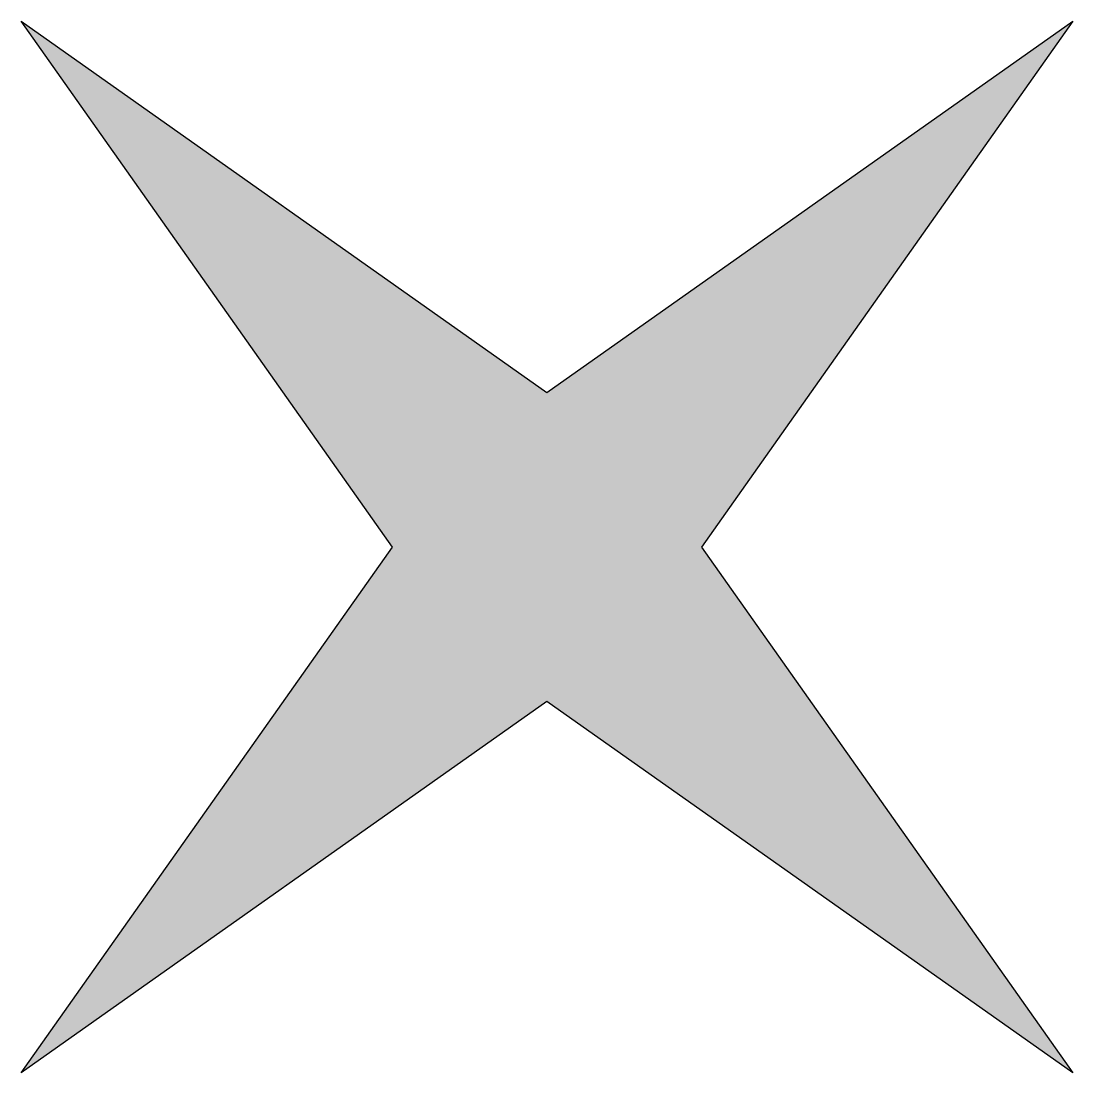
# Model space of a CAD drawing. Header units: inches. Extents: x 0.262 to 1.127, y 0.262 to 1.127.
import ezdxf

# ---------------------------------------------------------------- set-up
doc = ezdxf.new("R2010")
doc.units = ezdxf.units.IN
doc.header["$MEASUREMENT"] = 0

msp = doc.modelspace()

# ---------------------------------------------------------------- hatches: boundary and pattern name
msp.add_hatch(color=0).paths.add_polyline_path([(0.2623, 1.1266), (0.6944, 0.8213), (1.1266, 1.1266), (0.8213, 0.6944), (1.1266, 0.2623), (0.6944, 0.5675), (0.2623, 0.2623), (0.5675, 0.6944)])

# ---------------------------------------------------------------- linework, layer by layer
at = {"color": 0}
msp.add_lwpolyline([(0.2623, 1.1266), (0.6944, 0.8213), (1.1266, 1.1266), (0.8213, 0.6944), (1.1266, 0.2623), (0.6944, 0.5675), (0.2623, 0.2623), (0.5675, 0.6944), (0.2623, 1.1266)], dxfattribs=at)

doc.saveas('drawing.dxf')
